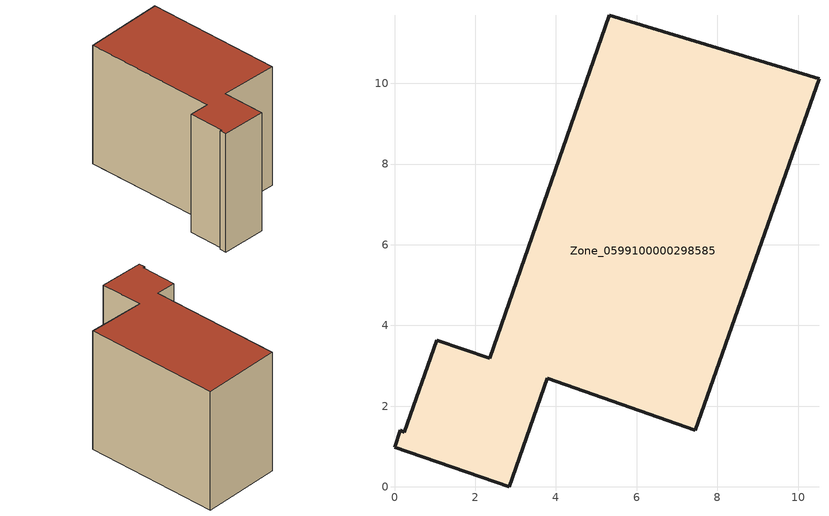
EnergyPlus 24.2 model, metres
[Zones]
Zone_0599100000298585
 floor ground (C_G): 0.24,1.35 1.05,3.63 2.36,3.18 5.33,11.69 10.52,10.12 7.46,1.4 3.79,2.69 2.84,0 0,0.98 0.14,1.4 z0
 wall outside (C_F): 0,0.98 2.84,0 3.79,2.69 7.46,1.4 10.52,10.12 5.33,11.69 2.36,3.18 1.05,3.63 0.24,1.35 0.14,1.4 0,0.98 z0:8.12
 roof outside (C_R): 7.46,1.4 10.52,10.12 5.33,11.69 2.36,3.18 1.05,3.63 0.24,1.35 0.14,1.4 0,0.98 2.84,0 3.79,2.69 z8.12
[BUILDING]
Pand.0599100000298585: North Axis=0; Terrain=City; Loads Convergence Tolerance Value=0.04; Temperature Convergence Tolerance Value=0.4; Solar Distribution=FullExterior; Maximum Number of Warmup Days=25; Minimum Number of Warmup Days=1
[Site:Location]
Rotterdam.The.Hague.AP_ZH_NLD Design_Conditions: Latitude=51.96; Longitude=4.45; Time Zone=1; Elevation=-4.5
[SITE:GROUNDTEMPERATURE:BUILDINGSURFACE]
18, 18, 18, 18, 18, 18, 18, 18, 18, 18, 18, 18
[MATERIAL] Thermal Absorptance=0.9; Solar Absorptance=0.7; Visible Absorptance=0.7
Name | Roughness | Thickness | Conductivity | Density | Specific Heat
G.TI.1992-2005 | MediumSmooth | 0.15 | 0.06 | 540 | 1210
F.TI.1992-2005 | Rough | 0.3 | 0.12 | 1920 | 840
R.TI.1992-2005 | MediumRough | 0.2 | 0.08 | 1500 | 1000
[CONSTRUCTION]
C_G: G.TI.1992-2005
C_F: F.TI.1992-2005
C_R: R.TI.1992-2005
[ZONE]
Zone_0599100000298585: Type=1; Multiplier=1; Ceiling Height=Autocalculate; Volume=Autocalculate; Floor Area=autocalculate; Part of Total Floor Area=Yes
[ZONEINFILTRATION:DESIGNFLOWRATE]
Infil_Zone_0599100000298585: Zone or ZoneList or Space or SpaceList=Zone_0599100000298585; Schedule=AlwaysOn; Design Flow Rate Calculation Method=Flow/Area; Flow Rate per Floor Area=0.0015; Constant Term Coefficient=1; Temperature Term Coefficient=0; Velocity Term Coefficient=0; Velocity Squared Term Coefficient=0
[HVACTEMPLATE:ZONE:IDEALLOADSAIRSYSTEM]
Zone_0599100000298585: Maximum Heating Supply Air Temperature=50; Minimum Cooling Supply Air Temperature=13; Maximum Heating Supply Air Humidity Ratio=0.0156; Minimum Cooling Supply Air Humidity Ratio=0.0077; Heating Limit=NoLimit; Cooling Limit=NoLimit; Dehumidification Control Type=ConstantSensibleHeatRatio; Cooling Sensible Heat Ratio=0.7; Dehumidification Setpoint=60; Humidification Control Type=None; Humidification Setpoint=30; Outdoor Air Method=None; Outdoor Air Flow Rate per Person=0.00944; Outdoor Air Flow Rate per Zone Floor Area=0; Outdoor Air Flow Rate per Zone=0; Demand Controlled Ventilation Type=None; Outdoor Air Economizer Type=NoEconomizer; Heat Recovery Type=None; Sensible Heat Recovery Effectiveness=0.7; Latent Heat Recovery Effectiveness=0.65
[ZONECONTROL:THERMOSTAT]
ThermostatControl_Zone_0599100000298585: Zone or ZoneList=Zone_0599100000298585; Control Type Schedule=DualSetpointControlType; Control 1=Thermostat_Zone_0599100000298585; Temperature Difference Between Cutout And Setpoint=0
[THERMOSTATSETPOINT:DUALSETPOINT]
Thermostat_Zone_0599100000298585: Heating Setpoint Temperature Schedule=HeatingSetpoint_Zone_0599100000298585; Cooling Setpoint Temperature Schedule=CoolingSetpoint_Zone_0599100000298585
[SCHEDULE:COMPACT]
HeatingSetpoint_Zone_0599100000298585: Through: 12/31, For: AllDays, Until: 24:00, 21
CoolingSetpoint_Zone_0599100000298585: Through: 12/31, For: AllDays, Until: 24:00, 24
DualSetpointControlType: Through: 12/31, For: AllDays, Until: 24:00, 4
AlwaysOn: Through: 12/31, For: AllDays, Until: 24:00, 1
